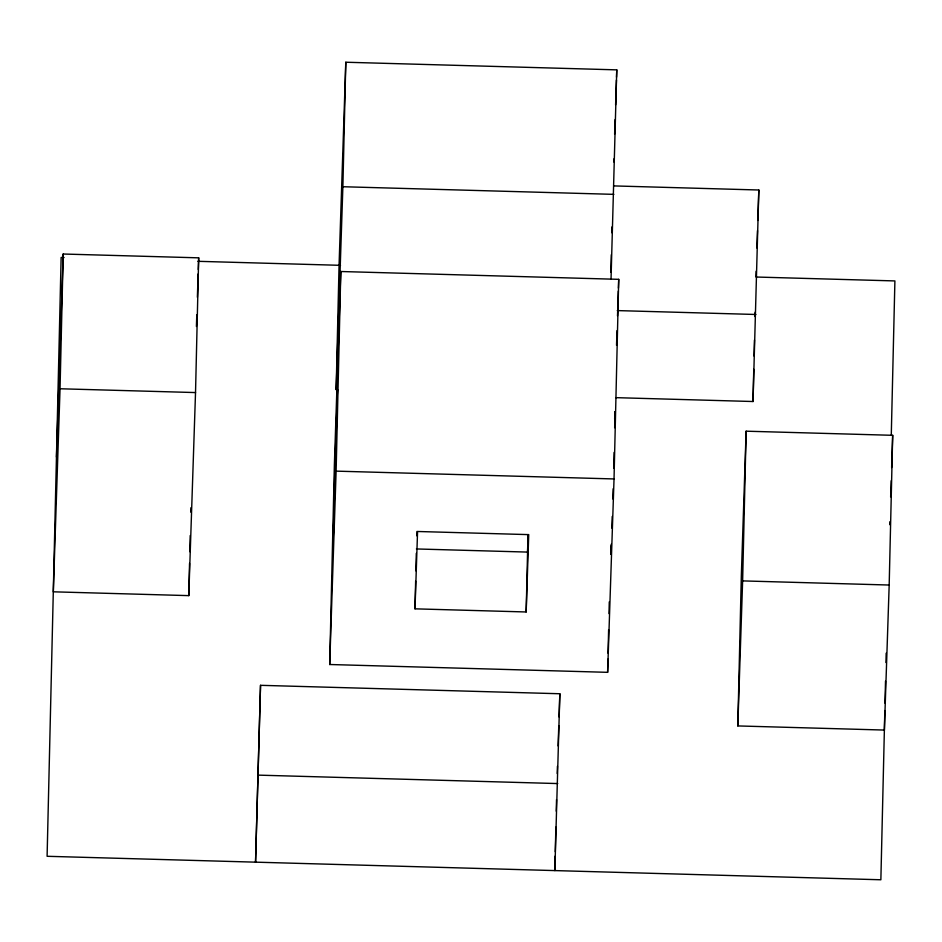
<?xml version="1.0" encoding="UTF-8"?>
<svg xmlns="http://www.w3.org/2000/svg" width="942" height="942" viewBox="0 0 942 942"><rect width="100%" height="100%" fill="white"/><g stroke="black" fill="none" stroke-linecap="round" stroke-linejoin="round"><path stroke-width="1.41" d="M60.041 388.763L63.196 254.022L198.68 257.837L195.524 392.567L188.789 595.627L53.305 591.812L60.041 388.763L195.524 392.567M188.789 595.627L189.542 563.398M189.813 551.682L190.19 535.574M190.743 512.142L190.849 507.75M260.534 685.317L255.541 862.166L260.534 685.317L559.842 693.748L554.85 870.596L555.191 856.101M329.7 664.51L334.375 464.889L340.792 271.508L618.717 279.338L614.031 478.948L607.625 672.329L329.7 664.51L336.117 471.13L340.792 271.508M345.796 62.231L339.061 265.279L336.141 389.776L342.876 186.728L345.796 62.231L616.763 69.861L611.04 279.079M414.998 608.838L417.565 531.488L528.733 534.62L526.166 611.97L414.998 608.838L415.646 581.084M415.893 570.864L416.305 553.343M526.166 611.97L527.979 534.667M555.297 851.756L555.874 827.123M556.251 811.192L556.522 799.605M610.887 272.297L611.299 254.729M611.817 232.756L611.959 226.892M607.625 672.329L607.931 659.117M608.073 653.253L608.614 629.762M608.991 613.619L609.274 601.879M611.181 544.276L610.946 554.438L611.24 545.677M613.725 468.374L614.09 452.407M614.667 427.727L615.044 411.748M737.81 725.929L741.319 576.221L746.135 431.189L892.686 435.31L889.177 585.029L884.373 730.062L737.81 725.929L742.626 580.896L746.135 431.189M615.868 397.654L753.023 401.516L753.777 369.288M754.083 356.111L754.46 340.003M755.013 316.559L755.119 312.167M753.023 401.516L758.828 190.001L614.372 185.927M884.832 710.562L880.864 879.769L47.1 856.29L61.136 257.46L64.08 257.543M884.997 703.203L885.515 681.137M885.951 662.544L886.175 653.183M891.273 435.428L894.9 280.928L756.673 277.042M56.461 457.07L63.196 254.022M196.407 326.485L196.796 314.805M197.373 297.272L198.15 273.898M198.291 269.518L198.68 257.837M416.835 535.821L416.988 531.441M528.156 534.573L527.567 552.083L416.399 548.951M557.205 773.512L557.44 766.258M558.111 745.958L558.783 725.646M559.077 716.944L559.842 693.748M613.713 161.894L613.807 158.963M614.631 134.129L615.114 119.528M615.609 104.915L616.433 80.082M616.527 77.162L616.763 69.861M616.527 345.267L617.01 330.618M617.505 315.959L618.329 291.054M618.423 288.122L618.717 279.338M614.655 419.131L614.902 411.831M611.817 528.168L612.206 516.487M612.783 498.977L613.124 488.757M755.943 277.019L756.132 271.214M756.897 248.005L757.474 230.602M757.815 220.452L758.828 190.001M889.731 524.682L889.825 521.75M890.649 496.846L891.191 480.726M891.627 467.55L892.686 435.31M342.876 186.728L613.854 194.358M197.891 261.311L340.533 265.326M617.293 310.589L755.908 314.487M336.117 471.13L614.031 478.948M742.626 580.896L889.177 585.029M258.426 775.136L557.735 783.567M334.905 466.761L333.032 546.607L337.472 389.411L334.905 466.761"/></g></svg>
